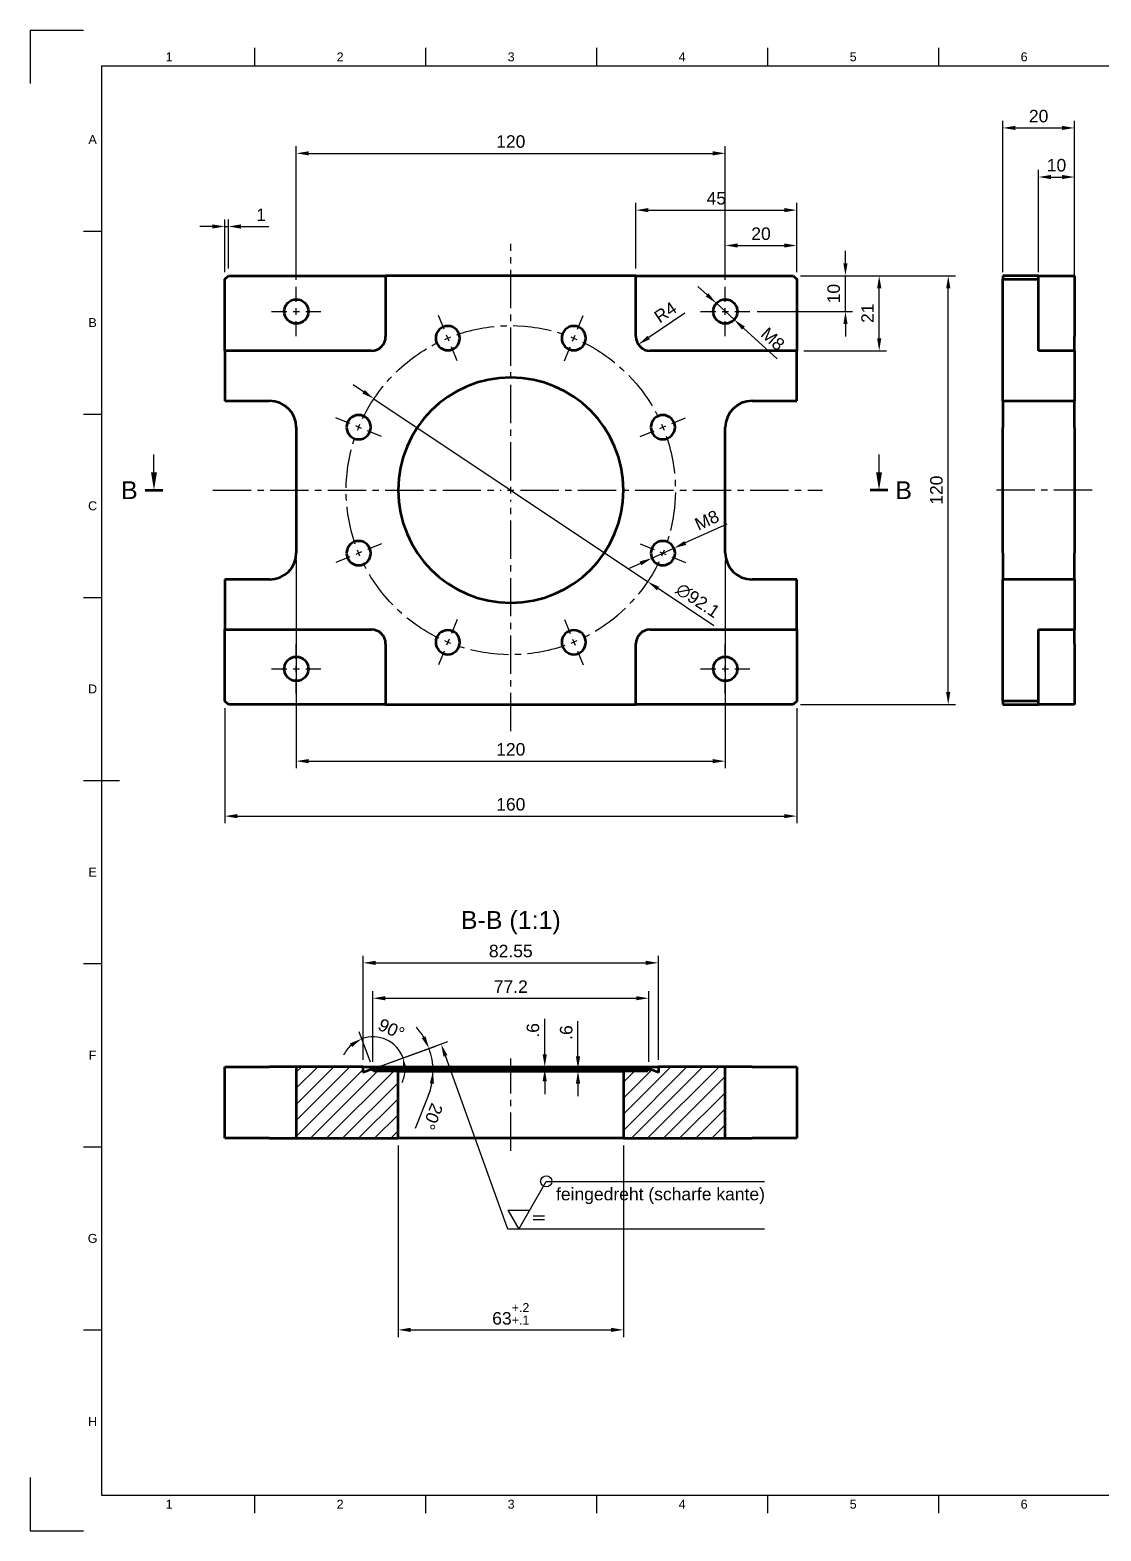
# Model space of a CAD drawing. Header units: millimetres. Extents: x 0 to 594, y 0 to 420.
# Drawn here: x 0 to 299.6, y 0 to 420 of the extents above; entities that cross this region are included whole.
import ezdxf
from ezdxf.enums import TextEntityAlignment as Align

# ---------------------------------------------------------------- set-up
doc = ezdxf.new("R2010")
doc.units = ezdxf.units.MM
doc.header["$LTSCALE"] = 0.75
doc.linetypes.add('CENTER2', pattern=[28.575, 19.05, -3.175, 3.175, -3.175])
for name, color, linetype, lineweight in [('Border', 7, 'Continuous', 25), ('FD_Dimensions', 7, 'Continuous', 25), ('GD&T Symbols', 7, 'Continuous', 25), ('Hatching', 7, 'Continuous', 25), ('Section Lines', 7, 'Continuous', 25), ('Smart Centers', 7, 'CENTER2', 25), ('View Labels', 7, 'Continuous', 25), ('Visible', 7, 'Continuous', 50)]:
    doc.layers.add(name, color=color, linetype=linetype, lineweight=lineweight)
doc.styles.add('CustomTextStyle0', font='arial.ttf', dxfattribs={"height": 3.5})
doc.styles.add('FusionTitle', font='')
doc.styles.get("Standard").update_dxf_attribs({"font": 'arial.ttf'})
doc.styles.get('FusionTitle').set_extended_font_data('Arial Unicode MS')
doc.dimstyles.new('Dim-ISO-25', dxfattribs={"dimtxt": 3.5, "dimasz": 3.5, "dimexe": 2, "dimexo": 2, "dimgap": 1.5, "dimtad": 1, "dimzin": 12, "dimdsep": 46, "dimtxsty": 'Standard', "dimcen": 0, "dimazin": 3, "dimtp": 0.1, "dimtm": 0.1, "dimtfac": 0.714, "dimtmove": 0, "dimatfit": 3, "dimfxl": 1, "dimtzin": 12, "dimarcsym": 0})

# ---------------------------------------------------------------- blocks, each defined once
blk = doc.blocks.new('ISO_A2_SHEET')
at = {"layer": 'Border'}
for p, q in [((0, 420), (15, 420)), ((0, 420), (0, 405)), ((62.8335, 415), (62.8335, 410)), ((110.6668, 415), (110.6668, 410)), ((158.5001, 415), (158.5001, 410)), ((206.3334, 415), (206.3334, 410)), ((254.1667, 415), (254.1667, 410)), ((20, 410), (584, 410)), ((20, 410), (20, 10)), ((15, 363.75), (20, 363.75)), ((15, 312.5), (20, 312.5)), ((15, 261.25), (20, 261.25)), ((15, 210), (25, 210)), ((15, 158.75), (20, 158.75)), ((15, 107.5), (20, 107.5)), ((15, 56.25), (20, 56.25)), ((0, 15), (0, 0)), ((20, 10), (584, 10)), ((62.8335, 10), (62.8335, 5)), ((110.6668, 10), (110.6668, 5)), ((158.5001, 10), (158.5001, 5)), ((206.3334, 10), (206.3334, 5)), ((254.1667, 10), (254.1667, 5)), ((0, 0), (15, 0))]:
    blk.add_line(p, q, dxfattribs=at)
at = {"layer": 'Border', "style": 'FusionTitle'}
for s, p in [('1', (38.91685, 412.5)), ('2', (86.75015, 412.5)), ('3', (134.58345, 412.5)), ('4', (182.41675, 412.5)), ('5', (230.25005, 412.5)), ('6', (278.08335, 412.5)), ('A', (17.5, 389.375)), ('B', (17.5, 338.125)), ('C', (17.5, 286.875)), ('D', (17.5, 235.625)), ('E', (17.5, 184.375)), ('F', (17.5, 133.125)), ('G', (17.5, 81.875)), ('H', (17.5, 30.625)), ('1', (38.91685, 7.5)), ('2', (86.75015, 7.5)), ('3', (134.58345, 7.5)), ('4', (182.41675, 7.5)), ('5', (230.25005, 7.5)), ('6', (278.08335, 7.5))]:
    blk.add_text(s, height=2.5, dxfattribs=at).set_placement(p, align=Align.MIDDLE)
blk = doc.blocks.new('*U7')
at = {"layer": 'Smart Centers', "color": 0, "ltscale": 0.75, "transparency": 16777216}
blk.add_line((0, -12.9), (0, 12.9), dxfattribs=at)
blk = doc.blocks.new('*U8')
at = {"layer": 'Smart Centers', "color": 0, "ltscale": 0.75, "transparency": 16777216}
for p, q in [((0, 2.678906), (0, 6.88975)), ((-6.88975, 0), (-2.678906, 0)), ((2.678906, 0), (6.88975, 0)), ((0, -6.88975), (0, -2.678906))]:
    blk.add_line(p, q, dxfattribs=at)
at = {"layer": 'Smart Centers', "color": 0, "linetype": 'Continuous', "ltscale": 0.75, "transparency": 16777216}
for p, q in [((-0.892969, 0), (0.892969, 0)), ((0, -0.892969), (0, 0.892969))]:
    blk.add_line(p, q, dxfattribs=at)
blk = doc.blocks.new('*U9')
at = {"layer": 'Smart Centers', "color": 0, "ltscale": 0.75, "transparency": 16777216}
for p, q in [((0, 2.678906), (0, 6.88975)), ((-6.88975, 0), (-2.678906, 0)), ((2.678906, 0), (6.88975, 0)), ((0, -6.88975), (0, -2.678906))]:
    blk.add_line(p, q, dxfattribs=at)
at = {"layer": 'Smart Centers', "color": 0, "linetype": 'Continuous', "ltscale": 0.75, "transparency": 16777216}
for p, q in [((-0.892969, 0), (0.892969, 0)), ((0, -0.892969), (0, 0.892969))]:
    blk.add_line(p, q, dxfattribs=at)
blk = doc.blocks.new('*U10')
at = {"layer": 'Smart Centers', "color": 0, "ltscale": 0.75, "transparency": 16777216}
for p, q in [((0, 2.678906), (0, 6.88975)), ((-6.88975, 0), (-2.678906, 0)), ((2.678906, 0), (6.88975, 0)), ((0, -6.88975), (0, -2.678906))]:
    blk.add_line(p, q, dxfattribs=at)
at = {"layer": 'Smart Centers', "color": 0, "linetype": 'Continuous', "ltscale": 0.75, "transparency": 16777216}
for p, q in [((-0.892969, 0), (0.892969, 0)), ((0, -0.892969), (0, 0.892969))]:
    blk.add_line(p, q, dxfattribs=at)
blk = doc.blocks.new('*U11')
at = {"layer": 'Smart Centers', "color": 0, "ltscale": 0.75, "transparency": 16777216}
for p, q in [((0, 2.678906), (0, 6.88975)), ((-6.88975, 0), (-2.678906, 0)), ((2.678906, 0), (6.88975, 0)), ((0, -6.88975), (0, -2.678906))]:
    blk.add_line(p, q, dxfattribs=at)
at = {"layer": 'Smart Centers', "color": 0, "linetype": 'Continuous', "ltscale": 0.75, "transparency": 16777216}
for p, q in [((-0.892969, 0), (0.892969, 0)), ((0, -0.892969), (0, 0.892969))]:
    blk.add_line(p, q, dxfattribs=at)
blk = doc.blocks.new('*U16')
at = {"layer": 'Smart Centers', "color": 0, "ltscale": 0.75, "transparency": 16777216}
blk.add_line((20.010869, 0), (-8.5, 0), dxfattribs=at)
blk = doc.blocks.new('*D62')
at = {"layer": 'Defpoints', "color": 0, "transparency": 16777216}
for p in [(194.482173, 385.490507), (74.482173, 348.128567), (194.482173, 348.128567)]:
    blk.add_point(p, dxfattribs=at)
at = {"layer": 'FD_Dimensions', "color": 0, "lineweight": -2, "transparency": 16777216}
for p, q in [((74.482173, 350.128567), (74.482173, 387.490507)), ((194.482173, 350.128567), (194.482173, 387.490507)), ((77.982173, 385.490507), (190.982173, 385.490507))]:
    blk.add_line(p, q, dxfattribs=at)
at = {"layer": 'FD_Dimensions', "color": 0, "transparency": 16777216}
for points in [[(77.982173, 386.073841), (77.982173, 384.907174), (74.482173, 385.490507)], [(190.982173, 386.073841), (190.982173, 384.907174), (194.482173, 385.490507)]]:
    blk.add_solid(points, dxfattribs=at)
at = {"layer": 'FD_Dimensions', "color": 0, "transparency": 16777216, "insert": (134.482173, 388.777513), "char_height": 3.5, "attachment_point": 5}
blk.add_mtext('120', dxfattribs=at)
blk = doc.blocks.new('*D63')
at = {"layer": 'Defpoints', "color": 0, "transparency": 16777216}
for p in [(54.482173, 232.238817), (214.482173, 232.238817), (214.482173, 200.032846)]:
    blk.add_point(p, dxfattribs=at)
at = {"layer": 'FD_Dimensions', "lineweight": -2, "transparency": 16777216}
for p, q in [((54.482173, 230.238817), (54.482173, 198.032846)), ((214.482173, 230.238817), (214.482173, 198.032846)), ((57.982173, 200.032846), (210.982173, 200.032846))]:
    blk.add_line(p, q, dxfattribs=at)
at = {"layer": 'FD_Dimensions', "transparency": 16777216}
for points in [[(57.982173, 200.61618), (57.982173, 199.449513), (54.482173, 200.032846)], [(210.982173, 200.61618), (210.982173, 199.449513), (214.482173, 200.032846)]]:
    blk.add_solid(points, dxfattribs=at)
at = {"layer": 'FD_Dimensions', "color": 0, "transparency": 16777216, "insert": (134.482173, 203.319852), "char_height": 3.5, "attachment_point": 5}
blk.add_mtext('160', dxfattribs=at)
blk = doc.blocks.new('*D64')
at = {"layer": 'Defpoints', "color": 0, "transparency": 16777216}
for p in [(213.482173, 351.238817), (256.849468, 351.238817), (213.482173, 231.238817)]:
    blk.add_point(p, dxfattribs=at)
at = {"layer": 'FD_Dimensions', "lineweight": -2, "transparency": 16777216}
for p, q in [((215.482173, 351.238817), (258.849468, 351.238817)), ((256.849468, 234.738817), (256.849468, 347.738817)), ((215.482173, 231.238817), (258.849468, 231.238817))]:
    blk.add_line(p, q, dxfattribs=at)
at = {"layer": 'FD_Dimensions', "transparency": 16777216}
for points in [[(256.266135, 347.738817), (257.432802, 347.738817), (256.849468, 351.238817)], [(256.266135, 234.738817), (257.432802, 234.738817), (256.849468, 231.238817)]]:
    blk.add_solid(points, dxfattribs=at)
at = {"layer": 'FD_Dimensions', "color": 0, "transparency": 16777216, "insert": (253.562463, 291.238817), "char_height": 3.5, "attachment_point": 5, "rotation": 90}
blk.add_mtext('120', dxfattribs=at)
blk = doc.blocks.new('*D65')
at = {"layer": 'Defpoints', "color": 0, "transparency": 16777216}
for p in [(213.482173, 351.238817), (237.539952, 351.238817), (214.482173, 330.238817)]:
    blk.add_point(p, dxfattribs=at)
at = {"layer": 'FD_Dimensions', "lineweight": -2, "transparency": 16777216}
for p, q in [((215.482173, 351.238817), (239.539952, 351.238817)), ((237.539952, 333.738817), (237.539952, 347.738817)), ((216.482173, 330.238817), (239.539952, 330.238817))]:
    blk.add_line(p, q, dxfattribs=at)
at = {"layer": 'FD_Dimensions', "transparency": 16777216}
for points in [[(236.956619, 347.738817), (238.123285, 347.738817), (237.539952, 351.238817)], [(236.956619, 333.738817), (238.123285, 333.738817), (237.539952, 330.238817)]]:
    blk.add_solid(points, dxfattribs=at)
at = {"layer": 'FD_Dimensions', "color": 0, "transparency": 16777216, "insert": (234.28279, 340.738817), "char_height": 3.5, "attachment_point": 5, "rotation": 90}
blk.add_mtext('21', dxfattribs=at)
blk = doc.blocks.new('*D66')
at = {"layer": 'Defpoints', "color": 0, "transparency": 16777216}
for p in [(214.482173, 369.60553), (169.482173, 351.238817), (214.482173, 350.238817)]:
    blk.add_point(p, dxfattribs=at)
at = {"layer": 'FD_Dimensions', "lineweight": -2, "transparency": 16777216}
for p, q in [((169.482173, 353.238817), (169.482173, 371.60553)), ((172.982173, 369.60553), (210.982173, 369.60553)), ((214.482173, 352.238817), (214.482173, 371.60553))]:
    blk.add_line(p, q, dxfattribs=at)
at = {"layer": 'FD_Dimensions', "transparency": 16777216}
for points in [[(172.982173, 370.188863), (172.982173, 369.022196), (169.482173, 369.60553)], [(210.982173, 370.188863), (210.982173, 369.022196), (214.482173, 369.60553)]]:
    blk.add_solid(points, dxfattribs=at)
at = {"layer": 'FD_Dimensions', "color": 0, "transparency": 16777216, "insert": (191.982173, 372.885373), "char_height": 3.5, "attachment_point": 5}
blk.add_mtext('45', dxfattribs=at)
blk = doc.blocks.new('*D67')
at = {"layer": 'Defpoints', "color": 0, "transparency": 16777216}
for p in [(214.482173, 359.706035), (214.482173, 350.238817), (194.482173, 348.128567)]:
    blk.add_point(p, dxfattribs=at)
at = {"layer": 'FD_Dimensions', "lineweight": -2, "transparency": 16777216}
for p, q in [((194.482173, 350.128567), (194.482173, 361.706035)), ((214.482173, 352.238817), (214.482173, 361.706035)), ((197.982173, 359.706035), (210.982173, 359.706035))]:
    blk.add_line(p, q, dxfattribs=at)
at = {"layer": 'FD_Dimensions', "transparency": 16777216}
for points in [[(197.982173, 360.289368), (197.982173, 359.122701), (194.482173, 359.706035)], [(210.982173, 360.289368), (210.982173, 359.122701), (214.482173, 359.706035)]]:
    blk.add_solid(points, dxfattribs=at)
at = {"layer": 'FD_Dimensions', "color": 0, "transparency": 16777216, "insert": (204.482173, 362.99304), "char_height": 3.5, "attachment_point": 5}
blk.add_mtext('20', dxfattribs=at)
blk = doc.blocks.new('*D68')
at = {"layer": 'Defpoints', "color": 0, "transparency": 16777216}
for p in [(213.482173, 351.238817), (228.098787, 351.238817), (201.371923, 341.238817)]:
    blk.add_point(p, dxfattribs=at)
at = {"layer": 'FD_Dimensions', "lineweight": -2, "transparency": 16777216}
for p, q in [((228.098787, 354.738817), (228.098787, 358.238817)), ((215.482173, 351.238817), (230.098787, 351.238817)), ((228.098787, 341.238817), (228.098787, 351.238817)), ((203.371923, 341.238817), (230.098787, 341.238817)), ((228.098787, 337.738817), (228.098787, 334.238817))]:
    blk.add_line(p, q, dxfattribs=at)
at = {"layer": 'FD_Dimensions', "transparency": 16777216}
for points in [[(227.515453, 354.738817), (228.68212, 354.738817), (228.098787, 351.238817)], [(227.515453, 337.738817), (228.68212, 337.738817), (228.098787, 341.238817)]]:
    blk.add_solid(points, dxfattribs=at)
at = {"layer": 'FD_Dimensions', "color": 0, "transparency": 16777216, "insert": (224.811781, 346.238817), "char_height": 3.5, "attachment_point": 5, "rotation": 90}
blk.add_mtext('10', dxfattribs=at)
blk = doc.blocks.new('*D69')
at = {"layer": 'Defpoints', "color": 0, "transparency": 16777216}
for p in [(191.98016, 343.525809), (196.984187, 338.951824)]:
    blk.add_point(p, dxfattribs=at)
at = {"layer": 'FD_Dimensions', "lineweight": -2, "transparency": 16777216}
for p, q in [((189.396769, 345.887184), (186.813379, 348.24856)), ((191.98016, 343.525809), (196.984187, 338.951824)), ((208.967296, 327.998534), (199.567577, 336.590449))]:
    blk.add_line(p, q, dxfattribs=at)
at = {"layer": 'FD_Dimensions', "transparency": 16777216}
for points in [[(189.790332, 346.317749), (189.003207, 345.456619), (191.98016, 343.525809)], [(199.961139, 337.021014), (199.174014, 336.159884), (196.984187, 338.951824)]]:
    blk.add_solid(points, dxfattribs=at)
at = {"layer": 'FD_Dimensions', "color": 0, "transparency": 16777216, "insert": (207.784294, 333.533135), "char_height": 3.5, "attachment_point": 5, "rotation": 317.57080055}
blk.add_mtext('M8', dxfattribs=at)
blk = doc.blocks.new('*D70')
at = {"layer": 'Defpoints', "color": 0, "transparency": 16777216}
for p in [(176.799049, 336.474512), (173.482173, 334.238817)]:
    blk.add_point(p, dxfattribs=at)
at = {"layer": 'FD_Dimensions', "lineweight": -2, "transparency": 16777216}
blk.add_line((183.127642, 340.740214), (173.067564, 333.959355), dxfattribs=at)
at = {"layer": 'FD_Dimensions', "transparency": 16777216}
blk.add_solid([(172.741525, 334.443066), (173.393603, 333.475644), (170.165297, 332.003121)], dxfattribs=at)
at = {"layer": 'FD_Dimensions', "color": 0, "transparency": 16777216, "insert": (177.733223, 341.02353), "char_height": 3.5, "attachment_point": 5, "rotation": 33.98141417}
blk.add_mtext('R4', dxfattribs=at)
blk = doc.blocks.new('*D71')
at = {"layer": 'Defpoints', "color": 0, "transparency": 16777216}
for p in [(55.482173, 365.024146), (54.482173, 350.238817), (55.482173, 351.238817)]:
    blk.add_point(p, dxfattribs=at)
at = {"layer": 'FD_Dimensions', "lineweight": -2, "transparency": 16777216}
for p, q in [((54.482173, 352.238817), (54.482173, 367.024146)), ((55.482173, 353.238817), (55.482173, 367.024146)), ((50.982173, 365.024146), (47.482173, 365.024146)), ((54.482173, 365.024146), (55.482173, 365.024146)), ((58.982173, 365.024146), (66.771396, 365.024146))]:
    blk.add_line(p, q, dxfattribs=at)
at = {"layer": 'FD_Dimensions', "transparency": 16777216}
for points in [[(50.982173, 365.607479), (50.982173, 364.440813), (54.482173, 365.024146)], [(58.982173, 365.607479), (58.982173, 364.440813), (55.482173, 365.024146)]]:
    blk.add_solid(points, dxfattribs=at)
at = {"layer": 'FD_Dimensions', "color": 0, "transparency": 16777216, "insert": (64.626784, 368.281308), "char_height": 3.5, "attachment_point": 5}
blk.add_mtext('1', dxfattribs=at)
blk = doc.blocks.new('*D72')
at = {"layer": 'Defpoints', "color": 0, "transparency": 16777216}
for p in [(292.135705, 378.86392), (282.135705, 350.238817), (292.135705, 351.238817)]:
    blk.add_point(p, dxfattribs=at)
at = {"layer": 'FD_Dimensions', "lineweight": -2, "transparency": 16777216}
for p, q in [((282.135705, 352.238817), (282.135705, 380.86392)), ((285.635705, 378.86392), (288.635705, 378.86392)), ((292.135705, 353.238817), (292.135705, 380.86392))]:
    blk.add_line(p, q, dxfattribs=at)
at = {"layer": 'FD_Dimensions', "transparency": 16777216}
for points in [[(285.635705, 379.447253), (285.635705, 378.280586), (282.135705, 378.86392)], [(288.635705, 379.447253), (288.635705, 378.280586), (292.135705, 378.86392)]]:
    blk.add_solid(points, dxfattribs=at)
at = {"layer": 'FD_Dimensions', "color": 0, "transparency": 16777216, "insert": (287.135705, 382.150925), "char_height": 3.5, "attachment_point": 5}
blk.add_mtext('10', dxfattribs=at)
blk = doc.blocks.new('*D73')
at = {"layer": 'Defpoints', "color": 0, "transparency": 16777216}
for p in [(292.135705, 392.602967), (272.135705, 350.238817), (292.135705, 266.238817)]:
    blk.add_point(p, dxfattribs=at)
at = {"layer": 'FD_Dimensions', "lineweight": -2, "transparency": 16777216}
for p, q in [((272.135705, 352.238817), (272.135705, 394.602967)), ((275.635705, 392.602967), (288.635705, 392.602967)), ((292.135705, 268.238817), (292.135705, 394.602967))]:
    blk.add_line(p, q, dxfattribs=at)
at = {"layer": 'FD_Dimensions', "transparency": 16777216}
for points in [[(275.635705, 393.1863), (275.635705, 392.019634), (272.135705, 392.602967)], [(288.635705, 393.1863), (288.635705, 392.019634), (292.135705, 392.602967)]]:
    blk.add_solid(points, dxfattribs=at)
at = {"layer": 'FD_Dimensions', "color": 0, "transparency": 16777216, "insert": (282.135705, 395.889972), "char_height": 3.5, "attachment_point": 5}
blk.add_mtext('20', dxfattribs=at)
blk = doc.blocks.new('*D74')
at = {"layer": 'Defpoints', "color": 0, "transparency": 16777216}
for p in [(153.283183, 129.275375), (165.982173, 128.675375), (173.082173, 129.275375)]:
    blk.add_point(p, dxfattribs=at)
at = {"layer": 'FD_Dimensions', "color": 0, "lineweight": -2, "transparency": 16777216}
for p, q in [((153.283183, 132.775375), (153.283183, 142.684652)), ((171.082173, 129.275375), (151.283183, 129.275375)), ((163.982173, 128.675375), (151.283183, 128.675375)), ((153.283183, 128.675375), (153.283183, 129.275375)), ((153.283183, 125.175375), (153.283183, 121.675375))]:
    blk.add_line(p, q, dxfattribs=at)
at = {"layer": 'FD_Dimensions', "color": 0, "transparency": 16777216}
for points in [[(152.69985, 132.775375), (153.866517, 132.775375), (153.283183, 129.275375)], [(152.69985, 125.175375), (153.866517, 125.175375), (153.283183, 128.675375)]]:
    blk.add_solid(points, dxfattribs=at)
at = {"layer": 'FD_Dimensions', "color": 0, "transparency": 16777216, "insert": (149.996178, 139.480013), "char_height": 3.5, "attachment_point": 5, "rotation": 90}
blk.add_mtext('.6', dxfattribs=at)
blk = doc.blocks.new('*D75')
at = {"layer": 'Defpoints', "color": 0, "transparency": 16777216}
for p in [(143.978592, 129.875375), (143.978592, 129.875375), (143.978592, 129.275375)]:
    blk.add_point(p, dxfattribs=at)
at = {"layer": 'FD_Dimensions', "lineweight": -2, "transparency": 16777216}
for p, q in [((143.978592, 133.375375), (143.978592, 143.284652)), ((143.978592, 129.275375), (143.978592, 129.875375)), ((143.978592, 125.775375), (143.978592, 122.275375))]:
    blk.add_line(p, q, dxfattribs=at)
at = {"layer": 'FD_Dimensions', "transparency": 16777216}
for points in [[(143.395258, 133.375375), (144.561925, 133.375375), (143.978592, 129.875375)], [(143.395258, 125.775375), (144.561925, 125.775375), (143.978592, 129.275375)]]:
    blk.add_solid(points, dxfattribs=at)
at = {"layer": 'FD_Dimensions', "color": 0, "transparency": 16777216, "insert": (140.691586, 140.080013), "char_height": 3.5, "attachment_point": 5, "rotation": 90}
blk.add_mtext('.6', dxfattribs=at)
blk = doc.blocks.new('*D76')
at = {"layer": 'Defpoints', "color": 0, "transparency": 16777216}
for p in [(173.082173, 149.074365), (95.882173, 129.275375), (173.082173, 129.275375)]:
    blk.add_point(p, dxfattribs=at)
at = {"layer": 'FD_Dimensions', "lineweight": -2, "transparency": 16777216}
for p, q in [((95.882173, 131.275375), (95.882173, 151.074365)), ((99.382173, 149.074365), (169.582173, 149.074365)), ((173.082173, 131.275375), (173.082173, 151.074365))]:
    blk.add_line(p, q, dxfattribs=at)
at = {"layer": 'FD_Dimensions', "transparency": 16777216}
for points in [[(99.382173, 149.657698), (99.382173, 148.491031), (95.882173, 149.074365)], [(169.582173, 149.657698), (169.582173, 148.491031), (173.082173, 149.074365)]]:
    blk.add_solid(points, dxfattribs=at)
at = {"layer": 'FD_Dimensions', "color": 0, "transparency": 16777216, "insert": (134.482173, 152.331527), "char_height": 3.5, "attachment_point": 5}
blk.add_mtext('77.2', dxfattribs=at)
blk = doc.blocks.new('*D77')
at = {"layer": 'Defpoints', "color": 0, "transparency": 16777216}
for p in [(175.757173, 158.97386), (93.207173, 129.875375), (175.757173, 129.875375)]:
    blk.add_point(p, dxfattribs=at)
at = {"layer": 'FD_Dimensions', "lineweight": -2, "transparency": 16777216}
for p, q in [((93.207173, 131.875375), (93.207173, 160.97386)), ((175.757173, 131.875375), (175.757173, 160.97386)), ((96.707173, 158.97386), (172.257173, 158.97386))]:
    blk.add_line(p, q, dxfattribs=at)
at = {"layer": 'FD_Dimensions', "transparency": 16777216}
for points in [[(96.707173, 159.557193), (96.707173, 158.390526), (93.207173, 158.97386)], [(172.257173, 159.557193), (172.257173, 158.390526), (175.757173, 158.97386)]]:
    blk.add_solid(points, dxfattribs=at)
at = {"layer": 'FD_Dimensions', "color": 0, "transparency": 16777216, "insert": (134.482173, 162.260865), "char_height": 3.5, "attachment_point": 5}
blk.add_mtext('82.55', dxfattribs=at)
blk = doc.blocks.new('*D78')
at = {"layer": 'Defpoints', "color": 0, "transparency": 16777216}
for p in [(112.235219, 132.941816), (93.207173, 128.301754), (95.882173, 129.275375), (96.100555, 128.675375), (102.982173, 128.675375)]:
    blk.add_point(p, dxfattribs=at)
at = {"layer": 'FD_Dimensions', "lineweight": -2, "transparency": 16777216}
for p, q in [((97.761558, 129.959415), (113.497581, 135.686859)), ((104.982173, 128.675375), (114.733895, 128.675375)), ((111.409586, 121.801787), (107.721673, 112.586335))]:
    blk.add_line(p, q, dxfattribs=at)
for start, end in [(30.855851, 41.711702), (0, 20), (338.189309, 0), (338.288298, 349.144149)]:
    blk.add_arc((94.233687, 128.675375), 18.500208, start, end, dxfattribs=at)
at = {"layer": 'FD_Dimensions', "transparency": 16777216}
for points in [[(110.642206, 138.414229), (109.588559, 137.913291), (111.618196, 135.002819)], [(111.8221, 125.246248), (112.983535, 125.135889), (112.733895, 128.675375)]]:
    blk.add_solid(points, dxfattribs=at)
at = {"layer": 'FD_Dimensions', "color": 0, "transparency": 16777216, "insert": (112.617339, 115.972804), "char_height": 3.5, "attachment_point": 5, "rotation": 248.18932346}
blk.add_mtext('20°', dxfattribs=at)
blk = doc.blocks.new('*D79')
at = {"layer": 'Defpoints', "color": 0, "transparency": 16777216}
for p in [(101.687047, 136.193355), (93.207173, 128.301754), (95.882173, 129.275375), (95.882173, 129.275375), (96.100555, 128.675375)]:
    blk.add_point(p, dxfattribs=at)
at = {"layer": 'FD_Dimensions', "lineweight": -2, "transparency": 16777216}
for p, q in [((95.198133, 131.15476), (92.109424, 139.640919)), ((97.761558, 129.959415), (106.247717, 133.048124))]:
    blk.add_line(p, q, dxfattribs=at)
for start, end in [(132.347123, 154.694246), (20, 110), (335.305754, 357.652877)]:
    blk.add_arc((95.882173, 129.275375), 9.030781, start, end, dxfattribs=at)
at = {"layer": 'FD_Dimensions', "transparency": 16777216}
for points in [[(89.496901, 136.448922), (90.100805, 135.450719), (92.793464, 137.761533)], [(104.328953, 128.816024), (105.481803, 128.99504), (104.368332, 132.364084)]]:
    blk.add_solid(points, dxfattribs=at)
at = {"layer": 'FD_Dimensions', "color": 0, "transparency": 16777216, "insert": (101.087895, 140.439081), "char_height": 3.5, "attachment_point": 5, "rotation": 335.00001875}
blk.add_mtext('90°', dxfattribs=at)
blk = doc.blocks.new('*D81')
at = {"layer": 'Defpoints', "color": 0, "transparency": 16777216}
for p in [(102.982173, 109.875375), (165.982173, 109.875375), (165.982173, 56.275531)]:
    blk.add_point(p, dxfattribs=at)
at = {"layer": 'FD_Dimensions', "lineweight": -2, "transparency": 16777216}
for p, q in [((102.982173, 107.875375), (102.982173, 54.275531)), ((165.982173, 107.875375), (165.982173, 54.275531)), ((106.482173, 56.275531), (162.482173, 56.275531))]:
    blk.add_line(p, q, dxfattribs=at)
at = {"layer": 'FD_Dimensions', "transparency": 16777216}
for points in [[(106.482173, 56.858864), (106.482173, 55.692198), (102.982173, 56.275531)], [(162.482173, 56.858864), (162.482173, 55.692198), (165.982173, 56.275531)]]:
    blk.add_solid(points, dxfattribs=at)
at = {"layer": 'FD_Dimensions', "color": 0, "transparency": 16777216, "insert": (134.482173, 60.732296), "char_height": 3.5, "attachment_point": 5}
blk.add_mtext('63{\\H0.714x;\\S+.2^ +.1;}', dxfattribs=at)
blk = doc.blocks.new('*U38')
at = {"layer": 'Smart Centers', "color": 0, "ltscale": 0.75, "transparency": 16777216}
for p, q in [((-18.647745, 45.019639), (-20.259165, 48.909951)), ((-14.985979, 36.179353), (-16.597399, 40.069666))]:
    blk.add_line(p, q, dxfattribs=at)
at = {"layer": 'Smart Centers', "color": 0, "linetype": 'Continuous', "ltscale": 0.75, "transparency": 16777216}
blk.add_line((-17.280848, 41.719657), (-17.964296, 43.369648), dxfattribs=at)
at = {"layer": 'Smart Centers', "color": 0, "linetype": 'Continuous', "ltscale": 0.75, "transparency": 16777216, "extrusion": (0, 0, -1)}
blk.add_arc((0, 0), 46.05, 66.388944, 68.611056, dxfattribs=at)
blk = doc.blocks.new('*U39')
at = {"layer": 'Smart Centers', "color": 0, "ltscale": 0.75, "transparency": 16777216}
for p, q in [((14.985979, -36.179353), (16.597399, -40.069666)), ((18.647745, -45.019639), (20.259165, -48.909951))]:
    blk.add_line(p, q, dxfattribs=at)
at = {"layer": 'Smart Centers', "color": 0, "linetype": 'Continuous', "ltscale": 0.75, "transparency": 16777216}
blk.add_line((17.280848, -41.719657), (17.964296, -43.369648), dxfattribs=at)
at = {"layer": 'Smart Centers', "color": 0, "linetype": 'Continuous', "ltscale": 0.75, "transparency": 16777216, "extrusion": (0, 0, -1)}
blk.add_arc((0, 0), 46.05, 246.388944, 248.611056, dxfattribs=at)
blk = doc.blocks.new('*U40')
at = {"layer": 'Smart Centers', "color": 0, "ltscale": 0.75, "transparency": 16777216}
for p, q in [((-14.985979, -36.179353), (-16.597399, -40.069666)), ((-18.647745, -45.019639), (-20.259165, -48.909951))]:
    blk.add_line(p, q, dxfattribs=at)
at = {"layer": 'Smart Centers', "color": 0, "linetype": 'Continuous', "ltscale": 0.75, "transparency": 16777216}
blk.add_line((-17.280848, -41.719657), (-17.964296, -43.369648), dxfattribs=at)
at = {"layer": 'Smart Centers', "color": 0, "linetype": 'Continuous', "ltscale": 0.75, "transparency": 16777216, "extrusion": (0, 0, -1)}
blk.add_arc((0, 0), 46.05, 291.388944, 293.611056, dxfattribs=at)
blk = doc.blocks.new('*U41')
at = {"layer": 'Smart Centers', "color": 0, "ltscale": 0.75, "transparency": 16777216}
for p, q in [((-36.179353, -14.985979), (-40.069666, -16.597399)), ((-45.019639, -18.647745), (-48.909951, -20.259165))]:
    blk.add_line(p, q, dxfattribs=at)
at = {"layer": 'Smart Centers', "color": 0, "linetype": 'Continuous', "ltscale": 0.75, "transparency": 16777216}
blk.add_line((-41.719657, -17.280848), (-43.369648, -17.964296), dxfattribs=at)
at = {"layer": 'Smart Centers', "color": 0, "linetype": 'Continuous', "ltscale": 0.75, "transparency": 16777216, "extrusion": (0, 0, -1)}
blk.add_arc((0, 0), 46.05, 336.388944, 338.611056, dxfattribs=at)
blk = doc.blocks.new('*U42')
at = {"layer": 'Smart Centers', "color": 0, "ltscale": 0.75, "transparency": 16777216}
for p, q in [((-45.019639, 18.647745), (-48.909951, 20.259165)), ((-36.179353, 14.985979), (-40.069666, 16.597399))]:
    blk.add_line(p, q, dxfattribs=at)
at = {"layer": 'Smart Centers', "color": 0, "linetype": 'Continuous', "ltscale": 0.75, "transparency": 16777216}
blk.add_line((-41.719657, 17.280848), (-43.369648, 17.964296), dxfattribs=at)
at = {"layer": 'Smart Centers', "color": 0, "linetype": 'Continuous', "ltscale": 0.75, "transparency": 16777216, "extrusion": (0, 0, -1)}
blk.add_arc((0, 0), 46.05, 21.388944, 23.611056, dxfattribs=at)
blk = doc.blocks.new('*U43')
at = {"layer": 'Smart Centers', "color": 0, "ltscale": 0.75, "transparency": 16777216}
for p, q in [((18.647745, 45.019639), (20.259165, 48.909951)), ((14.985979, 36.179353), (16.597399, 40.069666))]:
    blk.add_line(p, q, dxfattribs=at)
at = {"layer": 'Smart Centers', "color": 0, "linetype": 'Continuous', "ltscale": 0.75, "transparency": 16777216}
blk.add_line((17.280848, 41.719657), (17.964296, 43.369648), dxfattribs=at)
at = {"layer": 'Smart Centers', "color": 0, "linetype": 'Continuous', "ltscale": 0.75, "transparency": 16777216, "extrusion": (0, 0, -1)}
blk.add_arc((0, 0), 46.05, 111.388944, 113.611056, dxfattribs=at)
blk = doc.blocks.new('*U44')
at = {"layer": 'Smart Centers', "color": 0, "linetype": 'Continuous', "ltscale": 0.75, "transparency": 16777216}
blk.add_line((41.719657, 17.280848), (43.369648, 17.964296), dxfattribs=at)
at = {"layer": 'Smart Centers', "color": 0, "ltscale": 0.75, "transparency": 16777216}
for p, q in [((45.019639, 18.647745), (48.909951, 20.259165)), ((36.179353, 14.985979), (40.069666, 16.597399))]:
    blk.add_line(p, q, dxfattribs=at)
at = {"layer": 'Smart Centers', "color": 0, "linetype": 'Continuous', "ltscale": 0.75, "transparency": 16777216, "extrusion": (0, 0, -1)}
blk.add_arc((0, 0), 46.05, 156.388944, 158.611056, dxfattribs=at)
blk = doc.blocks.new('*U45')
at = {"layer": 'Smart Centers', "color": 0, "ltscale": 0.75, "transparency": 16777216}
for p, q in [((36.179353, -14.985979), (40.069666, -16.597399)), ((45.019639, -18.647745), (48.909951, -20.259165))]:
    blk.add_line(p, q, dxfattribs=at)
at = {"layer": 'Smart Centers', "color": 0, "linetype": 'Continuous', "ltscale": 0.75, "transparency": 16777216}
blk.add_line((41.719657, -17.280848), (43.369648, -17.964296), dxfattribs=at)
at = {"layer": 'Smart Centers', "color": 0, "linetype": 'Continuous', "ltscale": 0.75, "transparency": 16777216, "extrusion": (0, 0, -1)}
blk.add_arc((0, 0), 46.05, 201.388944, 203.611056, dxfattribs=at)
blk = doc.blocks.new('*U46')
at = {"layer": 'Smart Centers', "color": 0, "ltscale": 0.75, "transparency": 16777216, "extrusion": (0, 0, -1)}
for start, end in [(70.8336, 109.1664), (25.8336, 64.1664), (115.8336, 154.1664), (340.8336, 19.1664), (160.8336, 199.1664), (295.8336, 334.1664), (205.8336, 244.1664), (250.8336, 289.1664)]:
    blk.add_arc((0, 0), 46.05, start, end, dxfattribs=at)
at = {"layer": 'Smart Centers', "color": 0, "ltscale": 0.75, "transparency": 16777216}
for name in ['*U38', '*U43', '*U42', '*U44', '*U41', '*U45', '*U40', '*U39']:
    blk.add_blockref(name, (0, 0), dxfattribs=at)
blk = doc.blocks.new('*U47')
at = {"layer": 'Smart Centers', "color": 0, "ltscale": 0.75, "transparency": 16777216}
for p, q in [((0, 2.678906), (0, 68.908841)), ((-83.345301, 0), (-2.678906, 0)), ((2.678906, 0), (87.232583, 0)), ((0, -67.448245), (0, -2.678906))]:
    blk.add_line(p, q, dxfattribs=at)
at = {"layer": 'Smart Centers', "color": 0, "linetype": 'Continuous', "ltscale": 0.75, "transparency": 16777216}
for p, q in [((-0.892969, 0), (0.892969, 0)), ((0, -0.892969), (0, 0.892969))]:
    blk.add_line(p, q, dxfattribs=at)
blk = doc.blocks.new('*D82')
at = {"layer": 'Defpoints', "color": 0, "transparency": 16777216}
for p in [(74.482173, 273.738817), (194.482173, 273.738817), (194.482173, 215.417769)]:
    blk.add_point(p, dxfattribs=at)
at = {"layer": 'FD_Dimensions', "lineweight": -2, "transparency": 16777216}
for p, q in [((74.482173, 271.738817), (74.482173, 213.417769)), ((194.482173, 271.738817), (194.482173, 213.417769)), ((77.982173, 215.417769), (190.982173, 215.417769))]:
    blk.add_line(p, q, dxfattribs=at)
at = {"layer": 'FD_Dimensions', "transparency": 16777216}
for points in [[(77.982173, 216.001102), (77.982173, 214.834436), (74.482173, 215.417769)], [(190.982173, 216.001102), (190.982173, 214.834436), (194.482173, 215.417769)]]:
    blk.add_solid(points, dxfattribs=at)
at = {"layer": 'FD_Dimensions', "color": 0, "transparency": 16777216, "insert": (134.482173, 218.704774), "char_height": 3.5, "attachment_point": 5}
blk.add_mtext('120', dxfattribs=at)
blk = doc.blocks.new('*D83')
at = {"layer": 'Defpoints', "color": 0, "transparency": 16777216}
for p in [(96.195061, 316.825913), (172.769285, 265.65172)]:
    blk.add_point(p, dxfattribs=at)
at = {"layer": 'FD_Dimensions', "lineweight": -2, "transparency": 16777216}
for p, q in [((93.285074, 318.770644), (90.375087, 320.715374)), ((96.195061, 316.825913), (172.769285, 265.65172)), ((191.246653, 253.303382), (175.679272, 263.706989))]:
    blk.add_line(p, q, dxfattribs=at)
at = {"layer": 'FD_Dimensions', "transparency": 16777216}
for points in [[(93.609196, 319.255642), (92.960952, 318.285646), (96.195061, 316.825913)], [(176.003394, 264.191987), (175.355151, 263.221991), (172.769285, 265.65172)]]:
    blk.add_solid(points, dxfattribs=at)
at = {"layer": 'FD_Dimensions', "color": 0, "transparency": 16777216, "insert": (186.798727, 260.347103), "char_height": 3.5, "attachment_point": 5, "rotation": 326.24539915}
blk.add_mtext('∅92.1', dxfattribs=at)
blk = doc.blocks.new('*D84')
at = {"layer": 'Defpoints', "color": 0, "transparency": 16777216}
for p in [(180.112204, 275.020113), (173.941448, 272.212376)]:
    blk.add_point(p, dxfattribs=at)
at = {"layer": 'FD_Dimensions', "lineweight": -2, "transparency": 16777216}
for p, q in [((194.889271, 281.743783), (183.297932, 276.469642)), ((173.941448, 272.212376), (180.112204, 275.020113)), ((170.755719, 270.762847), (167.569991, 269.313318))]:
    blk.add_line(p, q, dxfattribs=at)
at = {"layer": 'FD_Dimensions', "transparency": 16777216}
for points in [[(183.056344, 277.000597), (183.53952, 275.938687), (180.112204, 275.020113)], [(170.514131, 271.293801), (170.997307, 270.231892), (173.941448, 272.212376)]]:
    blk.add_solid(points, dxfattribs=at)
at = {"layer": 'FD_Dimensions', "color": 0, "transparency": 16777216, "insert": (189.334384, 282.827539), "char_height": 3.5, "attachment_point": 5, "rotation": 24.46586679}
blk.add_mtext('M8', dxfattribs=at)

msp = doc.modelspace()

# ---------------------------------------------------------------- hatches: boundary and pattern name
at = {"layer": 'Hatching'}
h = msp.add_hatch(dxfattribs=at)
h.set_pattern_fill('ANSI31', color=256, style=0)
h.paths.add_polyline_path([(172.864, 128.675), (165.982, 128.675), (165.982, 109.875), (194.482, 109.875), (194.482, 129.875), (175.757, 129.875), (175.757, 128.302), (173.082, 129.275)], flags=0)
h.paths.add_polyline_path([(102.982, 128.675), (96.101, 128.675), (95.882, 129.275), (93.207, 128.302), (93.207, 129.875), (74.482, 129.875), (74.482, 109.875), (102.982, 109.875)], flags=0)

# ---------------------------------------------------------------- linework, layer by layer
at = {"layer": 'GD&T Symbols'}
for p, q in [((97.762, 129.959), (116.891, 136.922)), ((133.662, 84.497), (116.198, 132.945)), ((144.394, 97.836), (205.407, 97.836)), ((133.662, 89.747), (139.724, 89.747)), ((205.407, 84.497), (133.662, 84.497))]:
    msp.add_line(p, q, dxfattribs=at)
at = {"layer": 'GD&T Symbols', "color": 7}
for p, q in [((140.718, 88.172), (143.868, 88.172)), ((140.718, 87.122), (143.868, 87.122))]:
    msp.add_line(p, q, dxfattribs=at)
at = {"layer": 'GD&T Symbols'}
msp.add_lwpolyline([(133.662, 89.747), (136.693, 84.497), (144.394, 97.836)], dxfattribs=at)
msp.add_circle((144.394, 97.836), 1.575, dxfattribs=at)
at = {"layer": 'GD&T Symbols', "linetype": 'Continuous'}
msp.add_solid([(115.65, 132.747), (116.747, 133.143), (115.012, 136.238)], dxfattribs=at)
at = {"layer": 'Section Lines'}
for p, q in [((34.677, 296.239), (34.677, 301.239)), ((237.488, 296.239), (237.488, 301.239))]:
    msp.add_line(p, q, dxfattribs=at)
at = {"layer": 'Section Lines', "lineweight": 50}
for p, q in [((32.177, 291.239), (37.177, 291.239)), ((239.988, 291.239), (234.988, 291.239))]:
    msp.add_line(p, q, dxfattribs=at)
at = {"layer": 'Section Lines'}
for points in [[(35.51, 296.239), (34.677, 291.239), (33.843, 296.239)], [(238.321, 296.239), (237.488, 291.239), (236.655, 296.239)]]:
    msp.add_solid(points, dxfattribs=at)
at = {"layer": 'Visible', "extrusion": (-1e-16, -1, 0)}
for p, q in [((54.482, 350.239), (55.482, 351.239)), ((54.482, 330.239), (54.482, 350.239)), ((55.482, 351.239), (99.482, 351.239)), ((169.482, 351.239), (99.482, 351.239)), ((99.482, 351.239), (99.482, 334.239)), ((169.482, 334.239), (169.482, 351.239)), ((169.482, 351.239), (213.482, 351.239)), ((213.482, 351.239), (214.482, 350.239)), ((214.482, 350.239), (214.482, 330.239)), ((282.136, 351.239), (272.136, 351.239)), ((272.136, 351.239), (272.136, 350.239)), ((272.136, 350.239), (282.136, 350.239)), ((272.136, 316.239), (272.136, 350.239)), ((282.136, 351.239), (292.136, 351.239)), ((282.136, 350.239), (282.136, 351.239)), ((282.136, 330.239), (282.136, 350.239)), ((292.136, 351.239), (292.136, 334.239)), ((292.136, 330.239), (292.136, 334.239)), ((95.482, 330.239), (54.482, 330.239)), ((54.482, 330.239), (54.482, 316.239)), ((214.482, 330.239), (173.482, 330.239)), ((214.482, 316.239), (214.482, 330.239)), ((292.136, 330.239), (282.136, 330.239)), ((292.136, 330.239), (292.136, 316.239)), ((54.482, 316.239), (66.982, 316.239)), ((201.982, 316.239), (214.482, 316.239)), ((272.136, 316.239), (292.136, 316.239)), ((272.136, 316.239), (272.136, 308.739)), ((292.136, 308.739), (292.136, 316.239)), ((74.482, 308.739), (74.482, 273.739)), ((194.482, 273.739), (194.482, 308.739)), ((272.136, 273.739), (272.136, 308.739)), ((292.136, 308.739), (292.136, 273.739)), ((272.136, 273.739), (272.136, 266.239)), ((292.136, 266.239), (292.136, 273.739)), ((54.482, 266.239), (54.482, 252.239)), ((66.982, 266.239), (54.482, 266.239)), ((214.482, 266.239), (201.982, 266.239)), ((214.482, 252.239), (214.482, 266.239)), ((272.136, 232.239), (272.136, 266.239)), ((292.136, 266.239), (272.136, 266.239)), ((292.136, 266.239), (292.136, 252.239)), ((54.482, 252.239), (95.482, 252.239)), ((54.482, 232.239), (54.482, 252.239)), ((173.482, 252.239), (214.482, 252.239)), ((214.482, 252.239), (214.482, 232.239)), ((282.136, 252.239), (292.136, 252.239)), ((282.136, 232.239), (282.136, 252.239)), ((292.136, 248.239), (292.136, 252.239)), ((99.482, 248.239), (99.482, 231.239)), ((169.482, 231.239), (169.482, 248.239)), ((292.136, 248.239), (292.136, 231.239)), ((55.482, 231.239), (54.482, 232.239)), ((99.482, 231.239), (55.482, 231.239)), ((99.482, 231.239), (169.482, 231.239)), ((213.482, 231.239), (169.482, 231.239)), ((214.482, 232.239), (213.482, 231.239)), ((282.136, 232.239), (272.136, 232.239)), ((272.136, 232.239), (272.136, 231.239)), ((272.136, 231.239), (282.136, 231.239)), ((282.136, 231.239), (282.136, 232.239)), ((292.136, 231.239), (282.136, 231.239))]:
    msp.add_line(p, q, dxfattribs=at)
at = {"layer": 'Visible', "extrusion": (0, 0, -1)}
for p, q in [((54.482, 109.875), (54.482, 129.875)), ((54.482, 129.875), (66.982, 129.875)), ((74.482, 129.875), (66.982, 129.875)), ((74.482, 129.875), (74.482, 109.875)), ((93.207, 129.875), (74.482, 129.875)), ((93.207, 128.302), (93.207, 129.875)), ((93.207, 129.875), (175.757, 129.875)), ((95.882, 129.275), (93.207, 128.302)), ((96.101, 128.675), (95.882, 129.275)), ((95.882, 129.275), (173.082, 129.275)), ((102.982, 128.675), (96.101, 128.675)), ((102.982, 109.875), (102.982, 128.675)), ((102.982, 128.675), (165.982, 128.675)), ((165.982, 128.675), (165.982, 109.875)), ((172.864, 128.675), (165.982, 128.675)), ((173.082, 129.275), (172.864, 128.675)), ((175.757, 128.302), (173.082, 129.275)), ((175.757, 129.875), (175.757, 128.302)), ((194.482, 129.875), (175.757, 129.875)), ((194.482, 109.875), (194.482, 129.875)), ((201.982, 129.875), (194.482, 129.875)), ((201.982, 129.875), (214.482, 129.875)), ((214.482, 129.875), (214.482, 109.875)), ((66.982, 109.875), (54.482, 109.875)), ((66.982, 109.875), (74.482, 109.875)), ((74.482, 109.875), (102.982, 109.875)), ((165.982, 109.875), (102.982, 109.875)), ((165.982, 109.875), (194.482, 109.875)), ((194.482, 109.875), (201.982, 109.875)), ((214.482, 109.875), (201.982, 109.875))]:
    msp.add_line(p, q, dxfattribs=at)
at = {"layer": 'Visible'}
for centre in [(74.482, 341.239), (194.482, 341.239), (74.482, 241.239), (194.482, 241.239)]:
    msp.add_circle(centre, 3.39, dxfattribs=at)
at = {"layer": 'Visible', "extrusion": (-1e-16, 0, -1)}
for centre, radius in [((-116.86, 333.783), 3.39), ((-152.105, 333.783), 3.39), ((-134.482, 291.239), 31.5), ((-91.938, 308.861), 3.39), ((-177.027, 308.861), 3.39), ((-91.938, 273.616), 3.39), ((-177.027, 273.616), 3.39), ((-116.86, 248.694), 3.39), ((-152.105, 248.694), 3.39)]:
    msp.add_circle(centre, radius, dxfattribs=at)
at = {"layer": 'Visible'}
for centre, radius, start, end in [((95.482, 334.239), 4, 270, 0), ((173.482, 334.239), 4, 180, 270), ((66.982, 308.739), 7.5, 0, 90), ((201.982, 308.739), 7.5, 90, 180), ((66.982, 273.739), 7.5, 270, 0), ((201.982, 273.739), 7.5, 180, 270), ((95.482, 248.239), 4, 0, 90), ((173.482, 248.239), 4, 90, 180)]:
    msp.add_arc(centre, radius, start, end, dxfattribs=at)

# ---------------------------------------------------------------- block references
at = {"layer": 'Border'}
msp.add_blockref('ISO_A2_SHEET', (0, 0), dxfattribs=at)
at = {"layer": 'Smart Centers', "ltscale": 0.75}
for name, p in [('*U47', (134.482, 291.239)), ('*U8', (74.482, 341.239)), ('*U9', (194.482, 341.239)), ('*U46', (134.482, 291.239)), ('*U16', (277.136, 291.239)), ('*U11', (74.482, 241.239)), ('*U10', (194.482, 241.239)), ('*U7', (134.482, 119.275))]:
    msp.add_blockref(name, p, dxfattribs=at)

# ---------------------------------------------------------------- texts
at = {"layer": 'GD&T Symbols', "color": 7, "style": 'CustomTextStyle0'}
msp.add_text('feingedreht (scharfe kante)', height=3.5, dxfattribs=at).set_placement((147.148, 92.526))
at = {"layer": 'Section Lines', "char_height": 5, "attachment_point": 5}
for insert in [(27.789, 291.239), (244.376, 291.239)]:
    msp.add_mtext('B', dxfattribs=dict(at, insert=insert))
at = {"layer": 'View Labels', "insert": (134.482, 166.969), "char_height": 5, "width": 29.68281, "attachment_point": 8}
msp.add_mtext('B-B (1:1)', dxfattribs=at)

# ---------------------------------------------------------------- dimensions: what is measured, and where the dimension line sits
at = {"layer": 'FD_Dimensions'}
for base, p1, p2, angle, override, picture, middle in [((292.136, 392.603), (272.136, 350.239), (292.136, 266.239), 180, {"dimlfac": 1, "dimclrd": 256, "dimclre": 256}, '*D73', (282.136, 395.89)), ((194.482, 385.491), (74.482, 348.129), (194.482, 348.129), 180, {"dimlfac": 1}, '*D62', (134.482, 388.778)), ((292.136, 378.864), (282.136, 350.239), (292.136, 351.239), 180, {"dimlfac": 1, "dimclrd": 256, "dimclre": 256}, '*D72', (287.136, 382.151)), ((214.482, 369.606), (169.482, 351.239), (214.482, 350.239), 180, {"dimlfac": 1, "dimclrd": 256, "dimclre": 256}, '*D66', (191.982, 372.885)), ((55.482, 365.024), (54.482, 350.239), (55.482, 351.239), 180, {"dimlfac": 1, "dimclrd": 256, "dimclre": 256}, '*D71', (64.627, 368.281)), ((214.482, 359.706), (194.482, 348.129), (214.482, 350.239), 180, {"dimlfac": 1, "dimclrd": 256, "dimclre": 256}, '*D67', (204.482, 362.993)), ((228.099, 351.239), (201.372, 341.239), (213.482, 351.239), 90, {"dimlfac": 1, "dimclrd": 256, "dimclre": 256}, '*D68', (224.812, 346.239)), ((256.849, 351.239), (213.482, 231.239), (213.482, 351.239), 270, {"dimlfac": 1, "dimclrd": 256, "dimclre": 256}, '*D64', (253.562, 291.239)), ((237.54, 351.239), (214.482, 330.239), (213.482, 351.239), 270, {"dimlfac": 1, "dimclrd": 256, "dimclre": 256}, '*D65', (234.283, 340.739)), ((214.482, 200.033), (54.482, 232.239), (214.482, 232.239), 180, {"dimlfac": 1, "dimclrd": 256, "dimclre": 256}, '*D63', (134.482, 203.32)), ((143.979, 129.875), (143.979, 129.275), (143.979, 129.875), 90, {"dimlfac": 1, "dimclrd": 256, "dimclre": 256}, '*D75', (140.692, 140.08)), ((153.283, 129.275), (165.982, 128.675), (173.082, 129.275), 90, {"dimlfac": 1}, '*D74', (149.996, 139.48)), ((165.982, 56.276), (102.982, 109.875), (165.982, 109.875), 180, {"dimgap": 1.5, "dimlfac": 1, "dimclrd": 256, "dimclre": 256, "dimtol": 1, "dimlim": 0, "dimtp": 0.2, "dimtm": -0.1}, '*D81', (134.482, 60.732))]:
    dim = msp.add_linear_dim(base=base, p1=p1, p2=p2, angle=angle, dimstyle='Dim-ISO-25', override=override, dxfattribs=at)
    dim.commit()
    dim.dimension.update_dxf_attribs({"geometry": picture, "text_midpoint": middle})
dim = msp.add_radius_dim(center=(173.482, 334.239), mpoint=(176.799, 336.475), dimstyle='Dim-ISO-25', override={"dimlfac": 1, "dimse1": 1, "dimclrd": 256, "dimclre": 256}, dxfattribs=at)
dim.commit()
dim.dimension.update_dxf_attribs({"geometry": '*D70', "text_midpoint": (179.55, 338.329), "dimtype": 164})
for p1, p2, picture, middle in [((191.98, 343.526), (196.984, 338.952), '*D69', (205.567, 331.107)), ((173.941, 272.212), (180.112, 275.02), '*D84', (190.696, 279.836))]:
    dim = msp.add_diameter_dim_2p(p1=p1, p2=p2, text='M8', dimstyle='Dim-ISO-25', override={"dimlfac": 1, "dimclrd": 256, "dimclre": 256}, dxfattribs=at)
    dim.commit()
    dim.dimension.update_dxf_attribs({"geometry": picture, "text_midpoint": middle, "dimtype": 163})
dim = msp.add_diameter_dim_2p(p1=(96.195, 316.826), p2=(172.769, 265.652), dimstyle='Dim-ISO-25', override={"dimlfac": 1, "dimclrd": 256, "dimclre": 256}, dxfattribs=at)
dim.commit()
dim.dimension.update_dxf_attribs({"geometry": '*D83', "text_midpoint": (186.799, 260.347)})
for base, p1, p2, picture, middle in [((194.482, 215.418), (74.482, 273.739), (194.482, 273.739), '*D82', (134.482, 218.705)), ((175.757, 158.974), (93.207, 129.875), (175.757, 129.875), '*D77', (134.482, 162.261)), ((173.082, 149.074), (95.882, 129.275), (173.082, 129.275), '*D76', (134.482, 152.332))]:
    dim = msp.add_linear_dim(base=base, p1=p1, p2=p2, dimstyle='Dim-ISO-25', override={"dimlfac": 1, "dimclrd": 256, "dimclre": 256}, dxfattribs=at)
    dim.commit()
    dim.dimension.update_dxf_attribs({"geometry": picture, "text_midpoint": middle})
for base, line1, line2, picture, middle in [((101.687, 136.1934), ((95.8822, 129.2754), (93.2072, 128.3018)), ((96.1006, 128.6754), (95.8822, 129.2754)), '*D79', (101.0879, 140.4391)), ((112.2352, 132.9418), ((102.9822, 128.6754), (96.1006, 128.6754)), ((95.8822, 129.2754), (93.2072, 128.3018)), '*D78', (112.6173, 115.9728))]:
    dim = msp.add_angular_dim_2l(base=base, line1=line1, line2=line2, dimstyle='Dim-ISO-25', override={"dimlfac": 1, "dimpost": '', "dimclrd": 256, "dimclre": 256}, dxfattribs=at)
    dim.commit()
    dim.dimension.update_dxf_attribs({"geometry": picture, "text_midpoint": middle})

doc.saveas('drawing.dxf')
